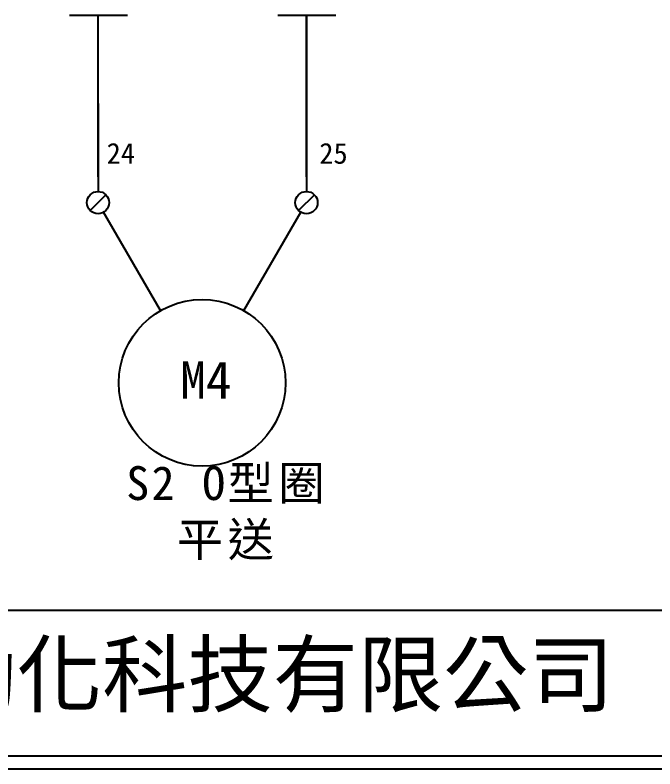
# Model space of a CAD drawing. Extents: x 10 to 297, y 3 to 207.
# Drawn here: x 81.2 to 142.6, y 3 to 75.4 of the extents above; entities that cross this region are included whole.
import ezdxf

# ---------------------------------------------------------------- set-up
doc = ezdxf.new("R2010")
doc.units = 0
doc.layers.get('0').update_dxf_attribs({"linetype": 'CONTINUOUS'})
doc.layers.add('圖框層', color=7, linetype='CONTINUOUS')
doc.layers.add('標尺寸層', color=3, linetype='CONTINUOUS')
doc.styles.add('STSL', font='kaiu.ttf')
doc.styles.add('標楷體', font='kaiu.ttf')

msp = doc.modelspace()

# ---------------------------------------------------------------- linework, layer by layer
for p, q in [((89.117, 75.361), (89.117, 59.824)), ((89.129, 75.361), (89.135, 58.431)), ((109.117, 75.361), (109.117, 59.824)), ((109.129, 75.361), (109.135, 58.431)), ((89.893, 58.118), (88.378, 56.603)), ((109.893, 58.118), (108.378, 56.603)), ((103.124, 46.988), (108.583, 56.443)), ((95.124, 46.988), (89.671, 56.433))]:
    msp.add_line(p, q)
for centre, radius in [((89.135, 57.36), 1.071), ((109.135, 57.36), 1.071), ((99.124, 40.06), 8)]:
    msp.add_circle(centre, radius)
at = {"layer": '圖框層', "color": 7}
for p, q in [((11.25, 18.25), (295.75, 18.25)), ((11.25, 4.25), (295.75, 4.25)), ((10, 3), (297, 3))]:
    msp.add_line(p, q, dxfattribs=at)
at = {"layer": '標尺寸層', "color": 7}
for p, q in [((86.389, 75.361), (91.957, 75.361)), ((89.117, 75.361), (89.117, 59.824)), ((106.389, 75.361), (111.957, 75.361))]:
    msp.add_line(p, q, dxfattribs=at)

# ---------------------------------------------------------------- texts
at = {"color": 0, "insert": (101.578, 32.06), "char_height": 3.25, "width": 24.14544, "attachment_point": 2, "style": '標楷體'}
msp.add_mtext('{\\T1.1;S2 O型圈\\P平送}', dxfattribs=at)
at = {"layer": '圖框層', "color": 4, "style": 'STSL'}
for s, height, p in [('24', 2, (89.962, 61.09)), ('25', 2, (110.37, 61.09)), ('M4', 3.6, (97.039, 38.536)), ('泓陞自動化科技有限公司', 6, (48.604, 9.076))]:
    msp.add_text(s, height=height, dxfattribs=at).set_placement(p)

doc.saveas('drawing.dxf')
